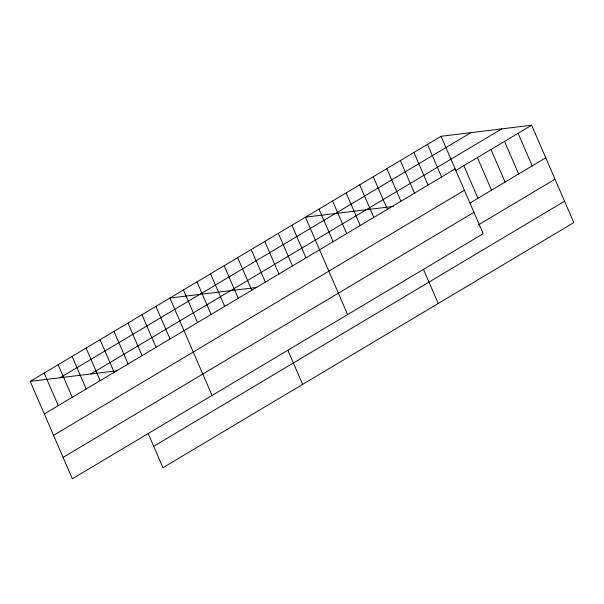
<?xml version="1.0" encoding="UTF-8"?>
<svg xmlns="http://www.w3.org/2000/svg" width="604" height="604" viewBox="0 0 604 604"><rect width="100%" height="100%" fill="white"/><g stroke="black" fill="none" stroke-linecap="round" stroke-linejoin="round"><path stroke-width="0.91" d="M441.056 136.293L483.208 233.688L72.352 478.783L30.2 381.381L441.056 136.293L531.648 125.217L573.8 222.619L162.944 467.707L148.184 433.604M60.098 377.726L470.954 132.638M90.894 373.967L501.758 128.871M44.303 413.966L455.159 168.878M455.884 170.419L531.648 125.217M53.56 435.356L464.416 190.268M469.988 203.004L545.752 157.803M63.095 457.394L473.951 212.298M478.444 224.869L555.008 179.192M153.688 446.318L564.544 201.23M393.347 206.432L305.473 217.168L347.625 314.571M256.859 287.421L169.89 298.051L212.042 395.454M30.2 381.381L117.168 370.75M518.096 133.31L532.192 165.889M504.536 141.396L518.632 173.982M490.976 149.482L505.08 182.068M477.417 157.569L491.52 190.154M463.857 165.662L477.96 198.248M427.504 144.379L441.599 176.964M413.944 152.465L428.047 185.05M400.384 160.558L414.487 193.137M386.824 168.644L400.928 201.23M423.457 269.399L438.217 303.495M373.264 176.73L387.368 209.316M359.712 184.816L373.808 217.402M346.152 192.91L360.248 225.496M332.593 200.996L346.696 233.582M319.033 209.082L333.136 241.668M291.921 225.262L306.017 257.848M278.361 233.348L292.457 265.934M264.801 241.434L278.905 274.02M251.241 249.52L265.345 282.106M287.874 350.275L302.634 384.378M237.682 257.614L251.785 290.199M224.129 265.7L238.225 298.285M210.569 273.786L224.665 306.371M197.01 281.872L211.113 314.457M183.45 289.965L197.553 322.551M155.923 306.387L170.026 338.972M141.955 314.714L156.058 347.3M127.988 323.049L142.083 355.635M114.013 331.385L128.116 363.97M100.045 339.712L114.148 372.298M86.078 348.047L100.181 380.633M72.11 356.383L86.206 388.968M58.135 364.718L72.238 397.304M44.167 373.046L58.271 405.631"/></g></svg>
